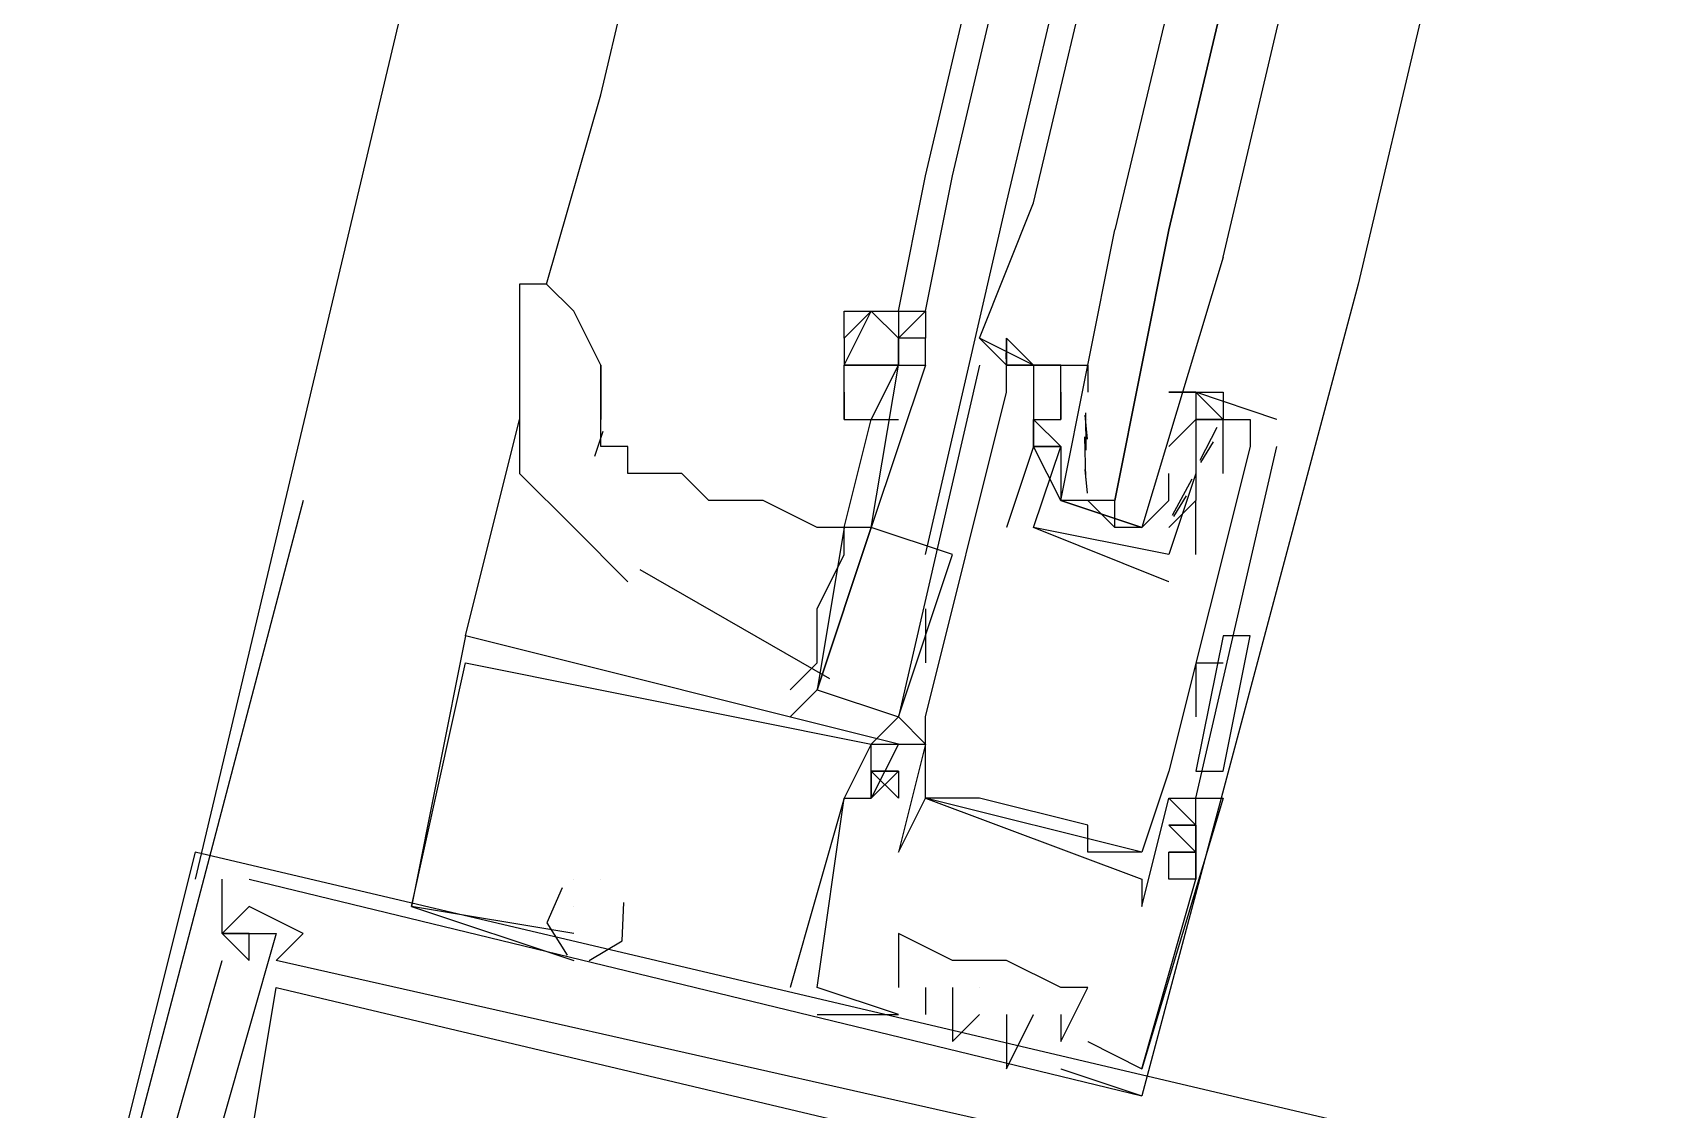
# Model space of a CAD drawing. Header units: feet. Extents: x -84 to 198, y -22 to 181.
# Drawn here: x 123.28 to 124.087, y 144.624 to 145.155 of the extents above; entities that cross this region are included whole.
import ezdxf

# ---------------------------------------------------------------- set-up
doc = ezdxf.new("R2010")
doc.units = ezdxf.units.FT
doc.layers.add('A-LINEA', color=7, linetype='CONTINUOUS')

msp = doc.modelspace()

# ---------------------------------------------------------------- linework, layer by layer
at = {"layer": 'A-LINEA'}
for p, q in [((125.24, 152.6578), (123.36, 144.7378)), ((123.56, 145.1244), (124.3733, 148.5644)), ((123.72, 145.0844), (124.5333, 148.5244)), ((123.7333, 145.0844), (124.5467, 148.5244)), ((123.76, 145.0711), (124.5733, 148.5111)), ((123.7733, 145.0711), (124.5867, 148.5111)), ((124.7467, 148.4711), (123.9333, 145.0311)), ((123.5333, 145.0311), (123.56, 145.1244)), ((123.7067, 145.0178), (123.72, 145.0844)), ((123.72, 145.0178), (123.7333, 145.0844)), ((123.72, 144.8978), (123.76, 145.0711)), ((123.9333, 145.0311), (123.8267, 144.6311)), ((123.68, 145.0044), (123.68, 145.0178)), ((123.6933, 145.0178), (123.6933, 145.0178)), ((123.7598, 144.9943), (123.7599, 145.0005)), ((123.7598, 144.9943), (123.7599, 145.0005)), ((123.7598, 144.9943), (123.7599, 145.0005)), ((123.56, 144.9644), (123.56, 144.9911)), ((123.7467, 144.9911), (123.7467, 144.9911)), ((123.7867, 144.9911), (123.76, 144.9911)), ((123.76, 144.9911), (123.76, 144.9911)), ((123.76, 144.9911), (123.76, 144.9911)), ((123.7733, 144.9911), (123.7733, 144.9911)), ((123.7867, 144.9911), (123.7867, 144.9911)), ((123.76, 144.9778), (123.76, 144.9778)), ((123.7867, 144.9778), (123.7867, 144.9778)), ((123.7867, 144.9778), (123.7867, 144.9644)), ((123.8533, 144.9778), (123.8533, 144.9778)), ((123.4933, 144.8578), (123.52, 144.9644)), ((123.68, 144.9111), (123.6933, 144.9644)), ((123.7733, 144.9644), (123.7733, 144.9644)), ((123.7867, 144.9644), (123.7867, 144.9644)), ((123.7999, 144.9546), (123.7988, 144.9665)), ((123.7992, 144.9493), (123.799, 144.9676)), ((123.8, 144.9644), (123.8, 144.9644)), ((123.84, 144.9511), (123.8533, 144.9644)), ((123.8533, 144.9644), (123.8533, 144.9644)), ((123.8533, 144.9644), (123.8533, 144.9644)), ((123.8667, 144.9644), (123.8667, 144.9644)), ((123.88, 144.9644), (123.88, 144.9644)), ((123.8933, 144.9644), (123.8933, 144.9644)), ((123.561, 144.9584), (123.5569, 144.9461)), ((123.7991, 144.9355), (123.7986, 144.9559)), ((123.8636, 144.9604), (123.8552, 144.9441)), ((123.52, 144.9511), (123.52, 144.9511)), ((123.7733, 144.9511), (123.7733, 144.9511)), ((123.7733, 144.9511), (123.7733, 144.9511)), ((123.7867, 144.9511), (123.7867, 144.9511)), ((123.84, 144.9511), (123.84, 144.9511)), ((123.8533, 144.9511), (123.8533, 144.9511)), ((123.8618, 144.9533), (123.8556, 144.9432)), ((123.88, 144.9511), (123.88, 144.9511)), ((123.8933, 144.9511), (123.8933, 144.9511)), ((123.7999, 144.928), (123.7988, 144.9398)), ((123.7867, 144.9378), (123.7867, 144.9378)), ((123.8514, 144.935), (123.8417, 144.917)), ((123.8533, 144.9378), (123.8533, 144.9378)), ((123.8533, 144.9378), (123.8533, 144.9378)), ((123.8667, 144.9378), (123.8667, 144.9378)), ((123.4133, 144.9244), (123.28, 144.4178)), ((123.8, 144.9244), (123.8133, 144.9111)), ((123.84, 144.9244), (123.84, 144.9244)), ((123.8485, 144.9267), (123.8423, 144.9165)), ((123.8533, 144.8978), (123.8533, 144.9244)), ((123.8533, 144.9244), (123.8533, 144.9244)), ((123.68, 144.9111), (123.68, 144.9111)), ((123.68, 144.9111), (123.68, 144.9111)), ((123.6933, 144.9111), (123.6933, 144.9111)), ((123.76, 144.9111), (123.76, 144.9111)), ((123.7733, 144.9111), (123.7733, 144.9111)), ((123.7733, 144.9111), (123.7733, 144.9111)), ((123.5793, 144.8905), (123.6728, 144.8367)), ((123.7067, 144.8178), (123.7333, 144.8978)), ((123.84, 144.8978), (123.84, 144.8978)), ((123.84, 144.8978), (123.84, 144.8978)), ((123.8533, 144.8978), (123.8533, 144.8978)), ((123.84, 144.8844), (123.84, 144.8844)), ((123.72, 144.8711), (123.72, 144.8444)), ((123.4933, 144.8578), (123.4933, 144.8578)), ((123.4933, 144.8578), (123.4933, 144.8578)), ((123.4933, 144.8578), (123.4933, 144.8578)), ((123.4933, 144.8578), (123.4933, 144.8578)), ((123.4933, 144.8578), (123.4933, 144.8578)), ((123.4933, 144.8578), (123.4933, 144.8578)), ((123.8667, 144.8578), (123.8533, 144.7911)), ((123.8667, 144.8578), (123.8533, 144.7911)), ((123.88, 144.8578), (123.88, 144.8578)), ((123.4933, 144.8444), (123.4933, 144.8444)), ((123.4933, 144.8444), (123.4933, 144.8444)), ((123.4933, 144.8444), (123.4933, 144.8444)), ((123.8533, 144.8444), (123.8533, 144.8178)), ((123.8533, 144.8444), (123.8667, 144.8444)), ((123.6533, 144.8178), (123.6667, 144.8311)), ((123.6933, 144.8044), (123.7067, 144.8178)), ((123.7067, 144.8178), (123.7067, 144.8178)), ((123.72, 144.8178), (123.72, 144.8178)), ((123.72, 144.8178), (123.72, 144.8178)), ((123.8533, 144.8178), (123.8533, 144.8178)), ((123.6933, 144.8044), (123.6933, 144.8044)), ((123.6933, 144.8044), (123.6933, 144.8044)), ((123.6933, 144.8044), (123.6933, 144.8044)), ((123.6933, 144.8044), (123.6933, 144.8044)), ((123.6933, 144.8044), (123.6933, 144.8044)), ((123.6933, 144.8044), (123.6933, 144.8044)), ((123.7067, 144.8044), (123.72, 144.8044)), ((123.7067, 144.8044), (123.72, 144.8044)), ((123.7067, 144.8044), (123.7067, 144.8044)), ((123.7067, 144.8044), (123.72, 144.8044)), ((123.7067, 144.8044), (123.72, 144.8044)), ((123.7067, 144.8044), (123.7067, 144.8044)), ((123.7067, 144.8044), (123.72, 144.8044)), ((123.7067, 144.8044), (123.72, 144.8044)), ((123.7067, 144.8044), (123.7067, 144.8044)), ((123.72, 144.8044), (123.72, 144.8044)), ((123.6933, 144.7911), (123.6933, 144.7911)), ((123.6933, 144.7911), (123.6933, 144.7911)), ((123.6933, 144.7911), (123.6933, 144.7911)), ((123.7067, 144.7911), (123.7067, 144.7778)), ((123.7067, 144.7911), (123.7067, 144.7911)), ((123.7067, 144.7911), (123.7067, 144.7778)), ((123.7067, 144.7911), (123.7067, 144.7911)), ((123.7067, 144.7911), (123.7067, 144.7778)), ((123.7067, 144.7911), (123.7067, 144.7911)), ((123.84, 144.7911), (123.84, 144.7911)), ((123.8667, 144.7911), (123.8667, 144.7911)), ((123.68, 144.7778), (123.68, 144.7778)), ((123.68, 144.7778), (123.68, 144.7778)), ((123.68, 144.7778), (123.68, 144.7778)), ((123.68, 144.7778), (123.68, 144.7778)), ((123.68, 144.7778), (123.68, 144.7778)), ((123.68, 144.7778), (123.68, 144.7778)), ((123.6933, 144.7778), (123.6933, 144.7778)), ((123.6933, 144.7778), (123.6933, 144.7778)), ((123.6933, 144.7778), (123.6933, 144.7778)), ((123.6933, 144.7778), (123.6933, 144.7778)), ((123.6933, 144.7778), (123.6933, 144.7778)), ((123.6933, 144.7778), (123.6933, 144.7778)), ((123.72, 144.7778), (123.72, 144.7778)), ((123.72, 144.7778), (123.72, 144.7778)), ((123.8267, 144.7511), (123.72, 144.7778)), ((123.8267, 144.7511), (123.72, 144.7778)), ((123.8267, 144.7511), (123.72, 144.7778)), ((123.7467, 144.7778), (123.7467, 144.7778)), ((123.84, 144.7778), (123.84, 144.7778)), ((123.8533, 144.7644), (123.84, 144.7778)), ((123.8533, 144.7778), (123.8533, 144.7778)), ((123.8533, 144.7778), (123.8533, 144.7778)), ((123.8533, 144.7778), (123.8533, 144.7778)), ((123.8533, 144.7778), (123.8533, 144.7778)), ((123.8667, 144.7778), (123.8667, 144.7778)), ((123.8667, 144.7778), (123.8667, 144.7778)), ((123.8667, 144.7778), (123.8667, 144.7778)), ((123.8, 144.7644), (123.8, 144.7644)), ((123.8533, 144.7644), (123.8533, 144.7644)), ((123.8533, 144.7644), (123.8533, 144.7644)), ((123.8533, 144.7644), (123.8533, 144.7644)), ((123.36, 144.7511), (123.36, 144.7511)), ((123.36, 144.7511), (123.36, 144.7511)), ((123.36, 144.7511), (123.36, 144.7511)), ((123.7067, 144.7511), (123.7067, 144.7511)), ((123.8, 144.7511), (123.8, 144.7511)), ((123.8267, 144.7511), (123.8267, 144.7511)), ((123.84, 144.7511), (123.84, 144.7511)), ((123.84, 144.7511), (123.84, 144.7511)), ((123.84, 144.7511), (123.84, 144.7511)), ((123.84, 144.7511), (123.84, 144.7511)), ((123.8533, 144.7511), (123.84, 144.7511)), ((123.84, 144.7511), (123.8533, 144.7511)), ((123.8533, 144.7511), (123.8533, 144.7511)), ((123.8533, 144.7511), (123.8533, 144.7511)), ((123.8533, 144.7511), (123.8533, 144.7511)), ((123.3733, 144.7378), (123.3733, 144.7378)), ((123.3733, 144.7378), (123.3733, 144.7378)), ((123.3733, 144.7378), (123.3733, 144.7378)), ((123.3867, 144.7378), (123.8267, 144.6311)), ((123.3867, 144.7378), (123.3867, 144.7378)), ((123.3867, 144.7378), (123.8267, 144.6311)), ((123.3867, 144.7378), (123.3867, 144.7378)), ((123.3867, 144.7378), (123.8267, 144.6311)), ((123.3867, 144.7378), (123.3867, 144.7378)), ((123.5467, 144.7378), (123.5467, 144.7378)), ((123.5467, 144.7378), (123.5467, 144.7378)), ((123.5467, 144.7378), (123.5467, 144.7378)), ((123.5467, 144.7378), (123.5467, 144.7378)), ((123.5467, 144.7378), (123.5467, 144.7378)), ((123.5467, 144.7378), (123.5467, 144.7378)), ((123.56, 144.7378), (123.56, 144.7378)), ((123.56, 144.7378), (123.56, 144.7378)), ((123.56, 144.7378), (123.56, 144.7378)), ((123.56, 144.7378), (123.56, 144.7378)), ((123.56, 144.7378), (123.56, 144.7378)), ((123.56, 144.7378), (123.56, 144.7378)), ((123.8267, 144.7378), (123.8267, 144.7378)), ((123.84, 144.7378), (123.84, 144.7378)), ((123.84, 144.7378), (123.84, 144.7378)), ((123.84, 144.7378), (123.84, 144.7378)), ((123.8533, 144.7378), (123.8533, 144.7378)), ((123.8533, 144.7378), (123.8533, 144.7378)), ((123.8533, 144.7378), (123.8533, 144.7378)), ((123.8533, 144.7378), (123.8533, 144.7378)), ((123.8533, 144.7378), (123.8533, 144.7378)), ((123.8533, 144.7378), (123.8533, 144.7378)), ((123.3867, 144.7244), (123.3867, 144.7244)), ((123.3867, 144.7244), (123.3867, 144.7244)), ((123.3867, 144.7244), (123.3867, 144.7244)), ((123.4667, 144.7244), (123.4667, 144.7244)), ((123.4667, 144.7244), (123.4667, 144.7244)), ((123.4667, 144.7244), (123.4667, 144.7244)), ((123.4667, 144.7244), (123.4667, 144.7244)), ((123.4667, 144.7244), (123.4667, 144.7244)), ((123.4667, 144.7244), (123.4667, 144.7244)), ((123.5467, 144.7244), (123.5467, 144.7244)), ((123.5467, 144.7244), (123.5467, 144.7244)), ((123.5467, 144.7244), (123.5467, 144.7244)), ((123.8267, 144.7244), (123.8267, 144.7244)), ((123.3733, 144.7111), (123.3733, 144.7111)), ((123.3733, 144.7111), (123.3733, 144.7111)), ((123.3733, 144.7111), (123.3733, 144.7111)), ((123.3733, 144.7111), (123.3733, 144.7111)), ((123.3733, 144.7111), (123.3733, 144.7111)), ((123.3733, 144.7111), (123.3733, 144.7111)), ((123.3733, 144.7111), (123.3733, 144.7111)), ((123.3733, 144.7111), (123.3733, 144.7111)), ((123.3733, 144.7111), (123.3733, 144.7111)), ((123.3867, 144.7111), (123.3867, 144.7111)), ((123.3867, 144.7111), (123.3867, 144.7111)), ((123.3867, 144.7111), (123.3867, 144.7111)), ((123.4, 144.7111), (123.4, 144.7111)), ((123.4, 144.7111), (123.4, 144.7111)), ((123.4, 144.7111), (123.4, 144.7111)), ((123.4133, 144.7111), (123.4133, 144.7111)), ((123.4133, 144.7111), (123.4133, 144.7111)), ((123.4133, 144.7111), (123.4133, 144.7111)), ((123.5467, 144.7111), (123.5467, 144.7111)), ((123.5467, 144.7111), (123.5467, 144.7111)), ((123.5467, 144.7111), (123.5467, 144.7111)), ((123.5467, 144.7111), (123.5467, 144.7111)), ((123.5467, 144.7111), (123.5467, 144.7111)), ((123.5467, 144.7111), (123.5467, 144.7111)), ((123.5467, 144.7111), (123.5467, 144.7111)), ((123.5467, 144.7111), (123.5467, 144.7111)), ((123.5467, 144.7111), (123.5467, 144.7111)), ((123.7067, 144.7111), (123.7067, 144.7111)), ((123.7067, 144.7111), (123.7067, 144.7111)), ((123.7067, 144.7111), (123.7067, 144.7111)), ((123.3733, 144.6978), (123.3733, 144.6978)), ((123.3733, 144.6978), (123.3733, 144.6978)), ((123.3733, 144.6978), (123.3733, 144.6978)), ((123.3867, 144.6978), (123.3867, 144.6978)), ((123.3867, 144.6978), (123.3867, 144.6978)), ((123.3867, 144.6978), (123.3867, 144.6978)), ((123.4, 144.6978), (123.4, 144.6978)), ((123.4, 144.6978), (123.4, 144.6978)), ((123.4, 144.6978), (123.4, 144.6978)), ((123.5467, 144.6978), (123.5467, 144.6978)), ((123.5467, 144.6978), (123.5467, 144.6978)), ((123.5467, 144.6978), (123.5467, 144.6978)), ((123.7333, 144.6978), (123.7333, 144.6978)), ((123.7333, 144.6978), (123.7333, 144.6978)), ((123.7333, 144.6978), (123.7333, 144.6978)), ((123.7333, 144.6978), (123.7333, 144.6978)), ((123.76, 144.6978), (123.76, 144.6978)), ((123.76, 144.6978), (123.76, 144.6978)), ((123.76, 144.6978), (123.76, 144.6978)), ((123.76, 144.6978), (123.76, 144.6978)), ((123.76, 144.6978), (123.76, 144.6978)), ((123.4, 144.6844), (123.4, 144.6844)), ((123.4, 144.6844), (123.4, 144.6844)), ((123.4, 144.6844), (123.4, 144.6844)), ((123.6533, 144.6844), (123.6533, 144.6844)), ((123.6533, 144.6844), (123.6533, 144.6844)), ((123.6533, 144.6844), (123.6533, 144.6844)), ((123.6667, 144.6844), (123.6667, 144.6844)), ((123.6667, 144.6844), (123.6667, 144.6844)), ((123.6667, 144.6844), (123.6667, 144.6844)), ((123.6667, 144.6844), (123.6667, 144.6844)), ((123.6667, 144.6844), (123.6667, 144.6844)), ((123.6667, 144.6844), (123.6667, 144.6844)), ((123.7067, 144.6844), (123.7067, 144.6844)), ((123.7067, 144.6844), (123.7067, 144.6844)), ((123.7067, 144.6844), (123.7067, 144.6844)), ((123.72, 144.6844), (123.72, 144.6844)), ((123.72, 144.6844), (123.72, 144.6844)), ((123.72, 144.6844), (123.72, 144.6844)), ((123.7333, 144.6844), (123.7333, 144.6844)), ((123.7333, 144.6844), (123.7333, 144.6844)), ((123.7333, 144.6844), (123.7333, 144.6844)), ((123.7467, 144.6844), (123.7467, 144.6844)), ((123.7467, 144.6844), (123.7467, 144.6844)), ((123.7467, 144.6844), (123.7467, 144.6844)), ((123.7867, 144.6844), (123.7867, 144.6844)), ((123.7867, 144.6844), (123.7867, 144.6844)), ((123.7867, 144.6844), (123.7867, 144.6844)), ((123.8, 144.6844), (123.8, 144.6844)), ((123.8, 144.6844), (123.8, 144.6844)), ((123.8, 144.6844), (123.8, 144.6844)), ((123.6667, 144.6711), (123.6667, 144.6711)), ((123.6667, 144.6711), (123.6667, 144.6711)), ((123.6667, 144.6711), (123.6667, 144.6711)), ((123.7067, 144.6711), (123.7067, 144.6711)), ((123.7067, 144.6711), (123.7067, 144.6711)), ((123.7067, 144.6711), (123.7067, 144.6711)), ((123.7067, 144.6711), (123.7067, 144.6711)), ((123.7067, 144.6711), (123.7067, 144.6711)), ((123.7067, 144.6711), (123.7067, 144.6711)), ((123.72, 144.6711), (123.72, 144.6711)), ((123.72, 144.6711), (123.72, 144.6711)), ((123.72, 144.6711), (123.72, 144.6711)), ((123.7467, 144.6711), (123.7467, 144.6711)), ((123.7467, 144.6711), (123.7467, 144.6711)), ((123.7467, 144.6711), (123.7467, 144.6711)), ((123.76, 144.6711), (123.76, 144.6711)), ((123.76, 144.6711), (123.76, 144.6711)), ((123.76, 144.6711), (123.76, 144.6711)), ((123.7733, 144.6711), (123.7733, 144.6711)), ((123.7733, 144.6711), (123.7733, 144.6711)), ((123.7733, 144.6711), (123.7733, 144.6711)), ((123.7867, 144.6711), (123.7867, 144.6711)), ((123.7867, 144.6711), (123.7867, 144.6711)), ((123.7867, 144.6711), (123.7867, 144.6711)), ((123.7333, 144.6578), (123.7333, 144.6578)), ((123.7333, 144.6578), (123.7333, 144.6578)), ((123.7333, 144.6578), (123.7333, 144.6578)), ((123.76, 144.6578), (123.76, 144.6578)), ((123.76, 144.6578), (123.76, 144.6578)), ((123.76, 144.6578), (123.76, 144.6578)), ((123.7867, 144.6578), (123.7867, 144.6578)), ((123.7867, 144.6578), (123.7867, 144.6578)), ((123.7867, 144.6578), (123.7867, 144.6578)), ((123.7867, 144.6578), (123.7867, 144.6578)), ((123.7867, 144.6578), (123.7867, 144.6578)), ((123.7867, 144.6578), (123.7867, 144.6578)), ((123.8, 144.6578), (123.8, 144.6578)), ((123.8, 144.6578), (123.8, 144.6578)), ((123.8, 144.6578), (123.8, 144.6578)), ((123.76, 144.6444), (123.76, 144.6444)), ((123.76, 144.6444), (123.76, 144.6444)), ((123.76, 144.6444), (123.76, 144.6444)), ((123.7867, 144.6444), (123.8267, 144.6311)), ((123.7867, 144.6444), (123.7867, 144.6444)), ((123.7867, 144.6444), (123.8267, 144.6311)), ((123.7867, 144.6444), (123.7867, 144.6444)), ((123.7867, 144.6444), (123.8267, 144.6311)), ((123.7867, 144.6444), (123.7867, 144.6444)), ((123.8267, 144.6444), (123.8267, 144.6444)), ((123.8267, 144.6444), (123.8267, 144.6444)), ((123.8267, 144.6444), (123.8267, 144.6444)), ((123.8267, 144.6444), (123.8267, 144.6444)), ((123.8267, 144.6444), (123.8267, 144.6444)), ((123.8267, 144.6444), (123.8267, 144.6444)), ((123.8267, 144.6311), (123.8267, 144.6311)), ((123.8267, 144.6311), (123.8267, 144.6311)), ((123.8267, 144.6311), (123.8267, 144.6311)), ((123.8267, 144.6311), (123.8267, 144.6311)), ((123.8267, 144.6311), (123.8267, 144.6311)), ((123.8267, 144.6311), (123.8267, 144.6311))]:
    msp.add_line(p, q, dxfattribs=at)
for points in [[(123.8667, 145.0444), (124.6933, 148.5511), (124.68, 148.5511), (124.6667, 148.5511), (123.84, 145.0578), (124.6667, 148.5511), (124.6667, 148.5644), (124.6533, 148.5644), (123.8133, 145.0578)], [(123.7733, 144.9911), (123.7733, 144.9911), (123.7467, 145.0044), (123.7733, 145.0711)], [(123.8667, 145.0444), (123.8267, 144.9111), (123.8133, 144.9111), (123.8133, 144.9244), (123.84, 145.0578), (123.8133, 144.9244), (123.8, 144.9244), (123.7867, 144.9244), (123.8133, 145.0578)], [(123.56, 144.9911), (123.5467, 145.0178), (123.5333, 145.0311), (123.52, 145.0311), (123.52, 145.0178)], [(123.52, 145.0178), (123.52, 145.0044), (123.52, 144.9911), (123.52, 144.9644), (123.52, 144.9378), (123.5467, 144.9111), (123.5733, 144.8844)], [(123.68, 145.0178), (123.6933, 145.0178), (123.7067, 145.0178), (123.72, 145.0178), (123.72, 145.0178)], [(123.7067, 144.9911), (123.68, 144.9911), (123.6933, 145.0178), (123.7067, 145.0044)], [(123.6933, 145.0178), (123.68, 145.0044), (123.68, 144.9911), (123.68, 144.9911), (123.68, 144.9911), (123.68, 144.9911)], [(123.7067, 145.0178), (123.7067, 145.0044), (123.72, 145.0178), (123.72, 145.0044)], [(123.72, 144.9911), (123.72, 145.0044), (123.7067, 145.0044), (123.7067, 145.0044), (123.7067, 144.9911), (123.7067, 145.0044)], [(123.7733, 144.9911), (123.76, 145.0044), (123.76, 144.9911), (123.76, 145.0044), (123.76, 144.9911), (123.7467, 145.0044)], [(123.7733, 144.9911), (123.7733, 144.9911), (123.7467, 145.0044)], [(123.7733, 144.9911), (123.76, 145.0044), (123.76, 144.9911), (123.76, 145.0044), (123.76, 144.9911), (123.7467, 145.0044)], [(123.7733, 144.9911), (123.7733, 144.9911), (123.7467, 145.0044)], [(123.7733, 144.9911), (123.76, 145.0044), (123.76, 144.9911), (123.76, 145.0044), (123.76, 144.9911), (123.7467, 145.0044)], [(123.56, 144.9911), (123.56, 144.9778), (123.56, 144.9644)], [(123.68, 144.9644), (123.68, 144.9911), (123.7067, 144.9911)], [(123.68, 144.9778), (123.68, 144.9911), (123.68, 144.9911)], [(123.6933, 144.9111), (123.7067, 144.9911), (123.72, 144.9911), (123.6933, 144.9111)], [(123.6933, 144.9644), (123.7067, 144.9911), (123.7067, 144.9911), (123.7067, 144.9911)], [(123.7467, 144.9911), (123.7067, 144.8178), (123.72, 144.8044), (123.7067, 144.7511), (123.72, 144.7778), (123.8267, 144.7378), (123.8267, 144.7244), (123.84, 144.7778), (123.8533, 144.7778), (123.8933, 144.9511)], [(123.72, 144.8178), (123.76, 144.9778), (123.76, 144.9911), (123.7733, 144.9911), (123.7733, 144.9511), (123.7733, 144.9511), (123.76, 144.9111)], [(123.8267, 144.9111), (123.7867, 144.9244), (123.7733, 144.9511), (123.7867, 144.9511), (123.7733, 144.9644), (123.7867, 144.9644), (123.7867, 144.9778), (123.7867, 144.9911), (123.7733, 144.9911), (123.8, 144.9911), (123.8, 144.9778)], [(123.68, 144.9778), (123.68, 144.9644), (123.6933, 144.9644), (123.7067, 144.9644)], [(123.8533, 144.9778), (123.84, 144.9778), (123.8533, 144.9778), (123.8667, 144.9778), (123.8667, 144.9644), (123.8533, 144.9778), (123.8533, 144.9644), (123.8667, 144.9644), (123.8533, 144.9644), (123.8533, 144.9378), (123.8533, 144.9244), (123.84, 144.9111)], [(123.8933, 144.9644), (123.8533, 144.9778), (123.8533, 144.9644), (123.8533, 144.9644)], [(123.68, 144.9111), (123.6667, 144.9111), (123.64, 144.9244), (123.6267, 144.9244), (123.6133, 144.9244), (123.6, 144.9378), (123.5867, 144.9378), (123.5733, 144.9378), (123.5733, 144.9511), (123.56, 144.9511), (123.56, 144.9644)], [(123.6533, 144.8311), (123.6667, 144.8444), (123.6667, 144.8711), (123.68, 144.8978), (123.68, 144.9111), (123.68, 144.9111), (123.6933, 144.9644)], [(123.8667, 144.9378), (123.8667, 144.9644), (123.88, 144.9644), (123.88, 144.9511), (123.84, 144.7911), (123.8267, 144.7511), (123.8, 144.7511), (123.8, 144.7644), (123.7467, 144.7778), (123.72, 144.7778), (123.72, 144.8178)], [(123.8533, 144.9511), (123.8533, 144.9378), (123.84, 144.8978), (123.7733, 144.9111), (123.7867, 144.9511), (123.7733, 144.9511), (123.7733, 144.9644), (123.7867, 144.9644)], [(123.7867, 144.9511), (123.7867, 144.9378), (123.7867, 144.9244), (123.8267, 144.9111), (123.84, 144.9244), (123.84, 144.9378)], [(123.7333, 144.8978), (123.6933, 144.9111), (123.6667, 144.8311), (123.7067, 144.8178)], [(123.68, 144.9111), (123.68, 144.9111), (123.6667, 144.8311), (123.6667, 144.8311), (123.6933, 144.9111), (123.68, 144.9111), (123.68, 144.9111)], [(123.84, 144.8844), (123.7733, 144.9111), (123.7733, 144.9111)], [(123.4933, 144.8578), (123.4667, 144.7244), (123.5467, 144.6978)], [(123.4933, 144.8578), (123.4667, 144.7244), (123.5467, 144.6978)], [(123.4933, 144.8578), (123.4667, 144.7244), (123.5467, 144.6978)], [(123.7067, 144.6711), (123.6667, 144.6844), (123.68, 144.7778), (123.6933, 144.7778), (123.7067, 144.7911), (123.6933, 144.7911), (123.6933, 144.7778), (123.6933, 144.8044), (123.7067, 144.8044), (123.4933, 144.8578)], [(123.7067, 144.6711), (123.6667, 144.6844), (123.68, 144.7778), (123.6933, 144.7778), (123.7067, 144.7911), (123.6933, 144.7911), (123.6933, 144.7778), (123.6933, 144.8044), (123.7067, 144.8044), (123.4933, 144.8578)], [(123.7067, 144.6711), (123.6667, 144.6844), (123.68, 144.7778), (123.6933, 144.7778), (123.7067, 144.7911), (123.6933, 144.7911), (123.6933, 144.7778), (123.6933, 144.8044), (123.7067, 144.8044), (123.4933, 144.8578)], [(123.8533, 144.7911), (123.8667, 144.7911), (123.88, 144.8578), (123.8667, 144.8578)], [(123.5467, 144.7111), (123.4667, 144.7244), (123.4933, 144.8444), (123.6933, 144.8044), (123.68, 144.7778), (123.68, 144.7778), (123.6533, 144.6844)], [(123.5467, 144.7111), (123.4667, 144.7244), (123.4933, 144.8444), (123.6933, 144.8044), (123.68, 144.7778), (123.68, 144.7778), (123.6533, 144.6844)], [(123.5467, 144.7111), (123.4667, 144.7244), (123.4933, 144.8444), (123.6933, 144.8044), (123.68, 144.7778), (123.68, 144.7778), (123.6533, 144.6844)], [(123.7067, 144.8044), (123.7067, 144.8044), (123.6933, 144.7778), (123.6933, 144.7778), (123.6933, 144.8044), (123.7067, 144.8044)], [(123.7067, 144.8044), (123.7067, 144.8044), (123.6933, 144.7778), (123.6933, 144.7778), (123.6933, 144.8044), (123.7067, 144.8044)], [(123.7067, 144.8044), (123.7067, 144.8044), (123.6933, 144.7778), (123.6933, 144.7778), (123.6933, 144.8044), (123.7067, 144.8044)], [(123.7067, 144.7778), (123.6933, 144.7911), (123.7067, 144.7778)], [(123.7067, 144.7778), (123.6933, 144.7911), (123.7067, 144.7911), (123.7067, 144.7911)], [(123.6933, 144.7911), (123.7067, 144.7911), (123.6933, 144.7911), (123.7067, 144.7911)], [(123.7067, 144.7778), (123.6933, 144.7911), (123.7067, 144.7778)], [(123.7067, 144.7778), (123.6933, 144.7911), (123.7067, 144.7911), (123.7067, 144.7911)], [(123.6933, 144.7911), (123.7067, 144.7911), (123.6933, 144.7911), (123.7067, 144.7911)], [(123.7067, 144.7778), (123.6933, 144.7911), (123.7067, 144.7778)], [(123.7067, 144.7778), (123.6933, 144.7911), (123.7067, 144.7911), (123.7067, 144.7911)], [(123.6933, 144.7911), (123.7067, 144.7911), (123.6933, 144.7911), (123.7067, 144.7911)], [(123.8, 144.6578), (123.8267, 144.6444), (123.8533, 144.7378), (123.84, 144.7378), (123.84, 144.7511), (123.8533, 144.7511), (123.8533, 144.7378), (123.8533, 144.7644), (123.8533, 144.7778), (123.8667, 144.7778), (123.8267, 144.6444), (123.8267, 144.6444)], [(123.8, 144.6578), (123.8267, 144.6444), (123.8533, 144.7378), (123.84, 144.7378), (123.84, 144.7511), (123.8533, 144.7511), (123.8533, 144.7378), (123.8533, 144.7644), (123.8533, 144.7778), (123.8667, 144.7778), (123.8267, 144.6444), (123.8267, 144.6444)], [(123.8, 144.6578), (123.8267, 144.6444), (123.8533, 144.7378), (123.84, 144.7378), (123.84, 144.7511), (123.8533, 144.7511), (123.8533, 144.7378), (123.8533, 144.7644), (123.8533, 144.7778), (123.8667, 144.7778), (123.8267, 144.6444), (123.8267, 144.6444)], [(123.84, 144.7644), (123.8533, 144.7644), (123.84, 144.7644)], [(123.8533, 144.7644), (123.84, 144.7644), (123.8533, 144.7511), (123.84, 144.7644)], [(123.8533, 144.7644), (123.8533, 144.7644), (123.8533, 144.7644), (123.8533, 144.7378), (123.8533, 144.7378), (123.8533, 144.7644)], [(124.0267, 144.5778), (124.04, 144.5778), (124.04, 144.5911), (123.36, 144.7511), (123.32, 144.5911)], [(124.0267, 144.5778), (124.04, 144.5778), (124.04, 144.5911), (123.36, 144.7511), (123.32, 144.5911)], [(124.0267, 144.5778), (124.04, 144.5778), (124.04, 144.5911), (123.36, 144.7511), (123.32, 144.5911)], [(123.84, 144.7511), (123.8533, 144.7511), (123.84, 144.7511)], [(123.3733, 144.7111), (123.3867, 144.6978), (123.3867, 144.7111), (123.3733, 144.7111), (123.3733, 144.7378)], [(123.3733, 144.7111), (123.3867, 144.6978), (123.3867, 144.7111), (123.3733, 144.7111), (123.3733, 144.7378)], [(123.3733, 144.7111), (123.3867, 144.6978), (123.3867, 144.7111), (123.3733, 144.7111), (123.3733, 144.7378)], [(123.5409, 144.7335), (123.5334, 144.7163), (123.5435, 144.7004)], [(123.5409, 144.7335), (123.5334, 144.7163), (123.5435, 144.7004)], [(123.5409, 144.7335), (123.5334, 144.7163), (123.5435, 144.7004)], [(123.92, 144.6044), (123.9067, 144.5778), (123.8133, 144.6044), (123.8267, 144.6044), (123.8267, 144.6178), (123.8133, 144.6178), (123.8133, 144.6044), (123.4, 144.6978), (123.4133, 144.7111), (123.3867, 144.7244), (123.3733, 144.7111), (123.4, 144.7111), (123.3733, 144.6178), (123.3733, 144.6044)], [(123.92, 144.6044), (123.9067, 144.5778), (123.8133, 144.6044), (123.8267, 144.6044), (123.8267, 144.6178), (123.8133, 144.6178), (123.8133, 144.6044), (123.4, 144.6978), (123.4133, 144.7111), (123.3867, 144.7244), (123.3733, 144.7111), (123.4, 144.7111), (123.3733, 144.6178), (123.3733, 144.6044)], [(123.92, 144.6044), (123.9067, 144.5778), (123.8133, 144.6044), (123.8267, 144.6044), (123.8267, 144.6178), (123.8133, 144.6178), (123.8133, 144.6044), (123.4, 144.6978), (123.4133, 144.7111), (123.3867, 144.7244), (123.3733, 144.7111), (123.4, 144.7111), (123.3733, 144.6178), (123.3733, 144.6044)], [(123.5543, 144.6978), (123.5705, 144.7075), (123.5714, 144.7263)], [(123.5543, 144.6978), (123.5705, 144.7075), (123.5714, 144.7263)], [(123.5543, 144.6978), (123.5705, 144.7075), (123.5714, 144.7263)], [(123.7867, 144.6578), (123.8, 144.6844), (123.7867, 144.6844), (123.76, 144.6978), (123.7333, 144.6978), (123.7067, 144.7111), (123.7067, 144.6844)], [(123.7867, 144.6578), (123.8, 144.6844), (123.7867, 144.6844), (123.76, 144.6978), (123.7333, 144.6978), (123.7067, 144.7111), (123.7067, 144.6844)], [(123.7867, 144.6578), (123.8, 144.6844), (123.7867, 144.6844), (123.76, 144.6978), (123.7333, 144.6978), (123.7067, 144.7111), (123.7067, 144.6844)], [(123.36, 144.6044), (123.3467, 144.6044), (123.3733, 144.6978)], [(123.36, 144.6044), (123.3467, 144.6044), (123.3733, 144.6978)], [(123.36, 144.6044), (123.3467, 144.6044), (123.3733, 144.6978)], [(123.7867, 144.6844), (123.76, 144.6978), (123.76, 144.6978), (123.7333, 144.6978)], [(123.3867, 144.6044), (123.4, 144.6844), (123.9067, 144.5644), (123.88, 144.4844), (123.88, 144.4844), (123.8933, 144.4844)], [(123.3867, 144.6044), (123.4, 144.6844), (123.9067, 144.5644), (123.88, 144.4844), (123.88, 144.4844), (123.8933, 144.4844)], [(123.3867, 144.6044), (123.4, 144.6844), (123.9067, 144.5644), (123.88, 144.4844), (123.88, 144.4844), (123.8933, 144.4844)], [(123.72, 144.6844), (123.72, 144.6844), (123.72, 144.6711)], [(123.72, 144.6844), (123.72, 144.6844), (123.72, 144.6711)], [(123.72, 144.6844), (123.72, 144.6844), (123.72, 144.6711)], [(123.7333, 144.6844), (123.7333, 144.6578), (123.7467, 144.6711)], [(123.7333, 144.6844), (123.7333, 144.6578), (123.7467, 144.6711)], [(123.7333, 144.6844), (123.7333, 144.6578), (123.7467, 144.6711)], [(123.6667, 144.6711), (123.7067, 144.6711), (123.7067, 144.6711)], [(123.6667, 144.6711), (123.7067, 144.6711), (123.7067, 144.6711)], [(123.6667, 144.6711), (123.7067, 144.6711), (123.7067, 144.6711)], [(123.76, 144.6711), (123.76, 144.6578), (123.76, 144.6444), (123.7733, 144.6711), (123.7733, 144.6711)], [(123.76, 144.6711), (123.76, 144.6578), (123.76, 144.6444), (123.7733, 144.6711), (123.7733, 144.6711)], [(123.76, 144.6711), (123.76, 144.6578), (123.76, 144.6444), (123.7733, 144.6711), (123.7733, 144.6711)], [(123.7867, 144.6711), (123.7867, 144.6578), (123.7867, 144.6578)], [(123.7867, 144.6711), (123.7867, 144.6578), (123.7867, 144.6578)], [(123.7867, 144.6711), (123.7867, 144.6578), (123.7867, 144.6578)]]:
    msp.add_lwpolyline(points, dxfattribs=at)

doc.saveas('drawing.dxf')
